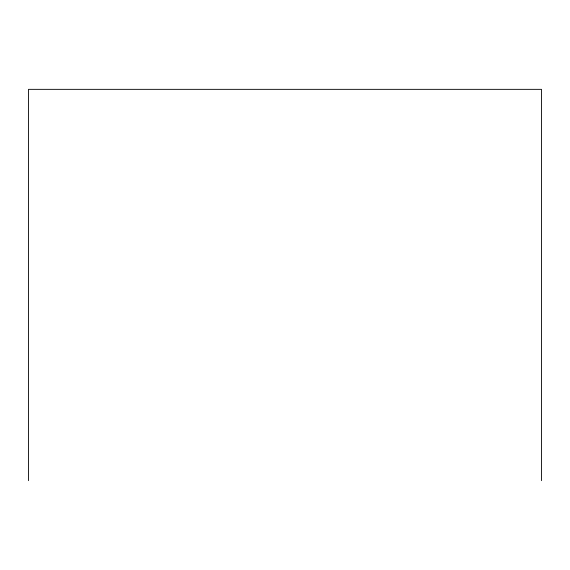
<?xml version="1.0" encoding="UTF-8"?>
<svg xmlns="http://www.w3.org/2000/svg" width="570" height="570" viewBox="0 0 570 570"><rect width="100%" height="100%" fill="white"/><g stroke="black" fill="none" stroke-linecap="round" stroke-linejoin="round"><path stroke-width="0.85" d="M541.5 480.653L541.5 89.348L28.5 89.348L28.5 480.653"/></g></svg>
